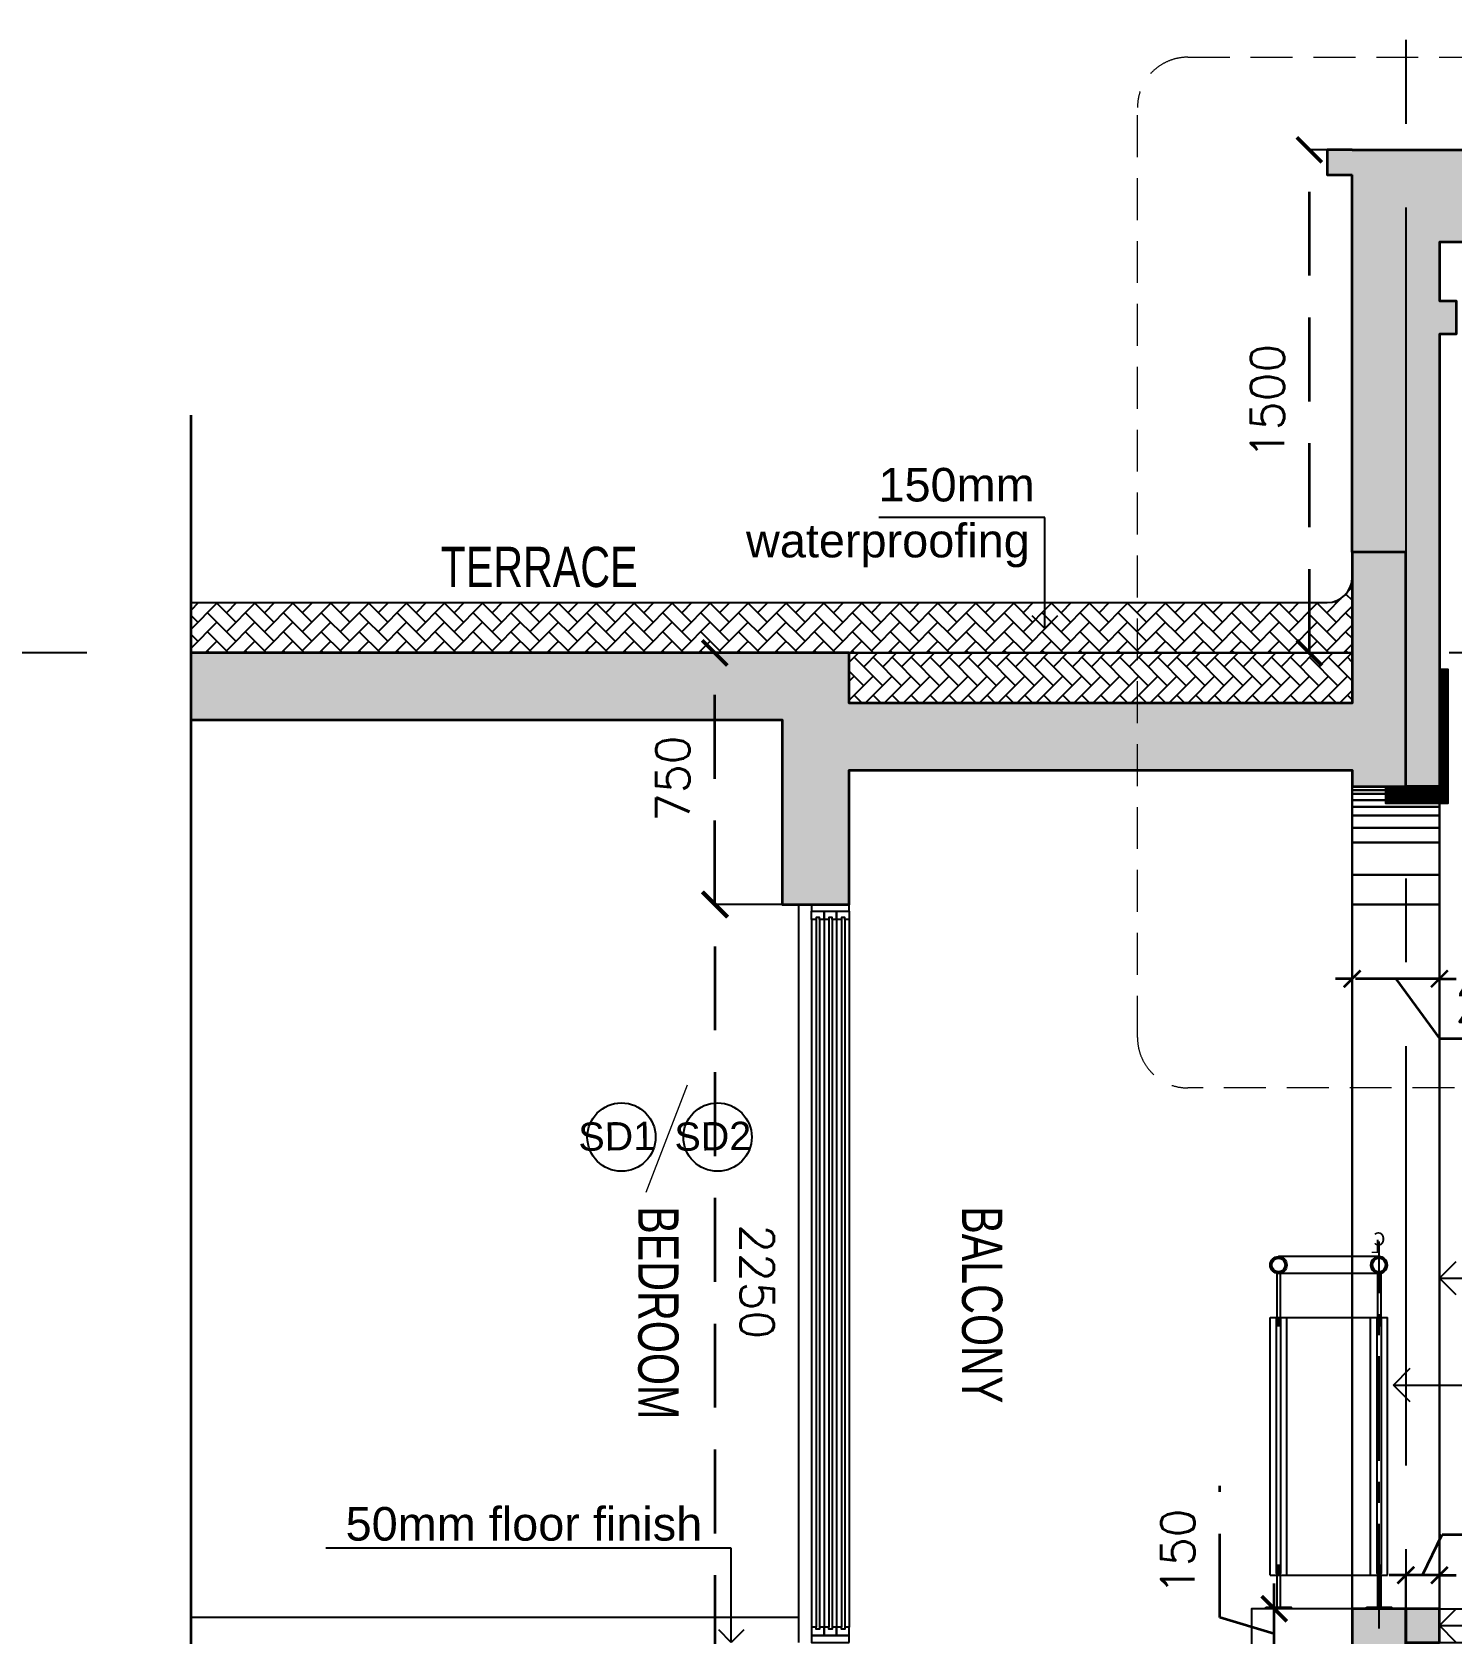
# Model space of a CAD drawing. Header units: millimetres. Extents: x 1066295 to 1300022, y -5734212 to -5454663.
# Drawn here: x 1118564 to 1122799, y -5464118 to -5459342 of the extents above; entities that cross this region are included whole.
import ezdxf
from ezdxf.enums import TextEntityAlignment as Align

# ---------------------------------------------------------------- set-up
doc = ezdxf.new("R2010")
doc.units = ezdxf.units.MM
doc.header["$LTSCALE"] = 1000
doc.header["$MEASUREMENT"] = 0
for name, pattern in [('AUDIT_D_120904163729-0', [0]), ('T9_PROFILE SECTIONS$0$AUDIT_D_120904163729-0', [0]), ('T9_PROFILE SECTIONS$0$CENTER', [2, 1.25, -0.25, 0.25, -0.25]), ('T9_PROFILE SECTIONS$0$HIDDEN', [0.375, 0.25, -0.125]), ('T9_PROFILE SECTIONS$0$HIDDEN2', [0.1875, 0.125, -0.0625]), ('T9_PROFILE SECTIONS$0$PHANTOM2', [1.25, 0.625, -0.125, 0.125, -0.125, 0.125, -0.125]), ('T9_PROFILE SECTIONS$0$T10(T7 IS SIMILAR BUT MIRROR) - DIMENSION & TEXTING$0$HIDDEN', [0.375, 0.25, -0.125]), ('T9_PROFILE SECTIONS$0$T8_PROFILE SECTIONS$0$HIDDEN', [0.375, 0.25, -0.125])]:
    doc.linetypes.add(name, pattern=pattern)
doc.layers.get('0').update_dxf_attribs({"linetype": 'AUDIT_D_120904163729-0'})
for name, color, linetype in [('T9_PROFILE SECTIONS$0$a-alu frame', 4, 'Continuous'), ('T9_PROFILE SECTIONS$0$A-BUILDING LINE TURNS HERE', 252, 'T9_PROFILE SECTIONS$0$PHANTOM2'), ('T9_PROFILE SECTIONS$0$A-DIM', 2, 'Continuous'), ('T9_PROFILE SECTIONS$0$a-ele', 8, 'Continuous'), ('T9_PROFILE SECTIONS$0$A-SUNK SLAB', 251, 'T9_PROFILE SECTIONS$0$AUDIT_D_120904163729-0'), ('T9_PROFILE SECTIONS$0$a-window', 5, 'Continuous'), ('T9_PROFILE SECTIONS$0$DETAIL TEXT', 84, 'T9_PROFILE SECTIONS$0$HIDDEN'), ('T9_PROFILE SECTIONS$0$Elev 01', 8, 'Continuous'), ('T9_PROFILE SECTIONS$0$ELEV 5', 8, 'Continuous'), ('T9_PROFILE SECTIONS$0$F.F.L', 36, 'Continuous'), ('T9_PROFILE SECTIONS$0$GLASS', 5, 'Continuous'), ('T9_PROFILE SECTIONS$0$HATCH 150', 8, 'Continuous'), ('T9_PROFILE SECTIONS$0$Leader', 2, 'T9_PROFILE SECTIONS$0$AUDIT_D_120904163729-0'), ('T9_PROFILE SECTIONS$0$LEVEL', 7, 'Continuous'), ('T9_PROFILE SECTIONS$0$T10(T7 IS SIMILAR BUT MIRROR) - DIMENSION & TEXTING$0$A-DIMENSIONS', 2, 'T9_PROFILE SECTIONS$0$T10(T7 IS SIMILAR BUT MIRROR) - DIMENSION & TEXTING$0$HIDDEN'), ('T9_PROFILE SECTIONS$0$TEXT ROOM', 7, 'Continuous'), ('T9_PROFILE SECTIONS$0$TYPICAL UNITS$0$a-door-no', 104, 'Continuous')]:
    doc.layers.add(name, color=color, linetype=linetype)
for name, color, linetype, lineweight in [('T9_PROFILE SECTIONS$0$A-DIMENSION', 2, 'Continuous', 35), ('T9_PROFILE SECTIONS$0$A-SLAB', 3, 'Continuous', 35), ('T9_PROFILE SECTIONS$0$a-Text', 4, 'Continuous', 0), ('T9_PROFILE SECTIONS$0$ele', 1, 'Continuous', 30), ('T9_PROFILE SECTIONS$0$R0-18-10-2014-T1-1st Podium Floor Plan$0$Text', 7, 'Continuous', 0), ('T9_PROFILE SECTIONS$0$T8_PROFILE SECTIONS$0$A-DIMENSION', 2, 'Continuous', 35)]:
    doc.layers.add(name, color=color, linetype=linetype, lineweight=lineweight)
doc.styles.add('T9_PROFILE SECTIONS$0$arial', font='sanss___.ttf')
doc.styles.add('T9_PROFILE SECTIONS$0$ARIAL ARROW', font='arial.ttf')
doc.styles.add('T9_PROFILE SECTIONS$0$CLUSTER A- TOILET DETAIL$0$texts', font='simplex.shx', dxfattribs={"width": 0.75})
doc.styles.add('T9_PROFILE SECTIONS$0$Romans 1', font='romans.shx', dxfattribs={"height": 100})
doc.styles.add('T9_PROFILE SECTIONS$0$RSP_TXT 500', font='swisscl.ttf', dxfattribs={"height": 250})
doc.styles.add('T9_PROFILE SECTIONS$0$T8_PROFILE SECTIONS$0$Romans 1', font='romans.shx', dxfattribs={"height": 100})
doc.styles.add('T9_PROFILE SECTIONS$0$TYPICAL UNITS$0$LODHA STANDERD', font='sanss___.ttf')
doc.dimstyles.new('T9_PROFILE SECTIONS$0$ALPINE S', dxfattribs={"dimscale": 0, "dimtxt": 100, "dimasz": 75, "dimexe": 0, "dimexo": 0, "dimgap": 75, "dimtad": 1, "dimdec": 0, "dimzin": 0, "dimdsep": 46, "dimtxsty": 'T9_PROFILE SECTIONS$0$Romans 1', "dimblk": 'T9_PROFILE SECTIONS$0$_ArchTick', "dimcen": 0.09, "dimclrd": 256, "dimclre": 256, "dimclrt": 7, "dimadec": 0, "dimazin": 0, "dimtfac": 1, "dimtdec": 0, "dimtofl": 0, "dimtmove": 1, "dimatfit": 0, "dimldrblk": 'T9_PROFILE SECTIONS$0$_Open90', "dimfxl": 1, "dimtolj": 1, "dimtzin": 0, "dimarcsym": 0})
doc.dimstyles.new('T9_PROFILE SECTIONS$0$T8_PROFILE SECTIONS$0$ALPINE S', dxfattribs={"dimscale": 0, "dimtxt": 100, "dimasz": 75, "dimexe": 0, "dimexo": 0, "dimgap": 75, "dimtad": 1, "dimdec": 0, "dimzin": 0, "dimdsep": 46, "dimtxsty": 'T9_PROFILE SECTIONS$0$T8_PROFILE SECTIONS$0$Romans 1', "dimblk": 'T9_PROFILE SECTIONS$0$T8_PROFILE SECTIONS$0$_ArchTick', "dimcen": 0.09, "dimclrd": 256, "dimclre": 256, "dimclrt": 7, "dimadec": 0, "dimazin": 0, "dimtfac": 1, "dimtdec": 0, "dimtofl": 0, "dimtmove": 1, "dimatfit": 0, "dimldrblk": 'T9_PROFILE SECTIONS$0$T8_PROFILE SECTIONS$0$_Open90', "dimfxl": 1, "dimtolj": 1, "dimtzin": 0, "dimarcsym": 0})

# ---------------------------------------------------------------- blocks, each defined once
blk = doc.blocks.new('T9_PROFILE SECTIONS$0$_ArchTick')
at = {"color": 0, "linetype": 'ByBlock', "const_width": 0.15}
blk.add_lwpolyline([(-0.5, -0.5), (0.5, 0.5)], dxfattribs=at)
blk = doc.blocks.new('*D859')
at = {"layer": 'T9_PROFILE SECTIONS$0$A-DIMENSION', "linetype": 'T9_PROFILE SECTIONS$0$HIDDEN', "transparency": 16777216}
blk.add_line((1122345.3, -5459545.1), (1122345.3, -5458795.1), dxfattribs=at)
at = {"layer": 'T9_PROFILE SECTIONS$0$A-DIMENSION', "linetype": 'ByBlock', "transparency": 16777216, "xscale": 75, "yscale": 75, "zscale": 75}
for p, rotation in [((1122345.3, -5458795.1), 90), ((1122345.3, -5459545.1), 270)]:
    blk.add_blockref('T9_PROFILE SECTIONS$0$_ArchTick', p, dxfattribs=dict(at, rotation=rotation))
at = {"layer": 'T9_PROFILE SECTIONS$0$A-DIMENSION', "color": 7, "linetype": 'ByBlock', "transparency": 16777216, "insert": (1122220.3, -5459170.1), "char_height": 100, "attachment_point": 5, "rotation": 90, "style": 'T9_PROFILE SECTIONS$0$Romans 1'}
blk.add_mtext('\\A1;750', dxfattribs=at)
blk = doc.blocks.new('T9_PROFILE SECTIONS$0$_Open90')
at = {"color": 0, "linetype": 'ByBlock', "lineweight": -2}
for p, q in [((0, 0), (-1, 0)), ((-0.5, 0.5), (0, 0)), ((0, 0), (-0.5, -0.5))]:
    blk.add_line(p, q, dxfattribs=at)
blk = doc.blocks.new('T9_PROFILE SECTIONS$0$window with railing')
at = {"layer": 'T9_PROFILE SECTIONS$0$a-ele'}
blk.add_lwpolyline([(-11244.9, -340863.7), (-11244.9, -338663.7)], dxfattribs=at)
at = {"layer": 'T9_PROFILE SECTIONS$0$a-window', "color": 250}
for p, q in [((-11394.9, -338708.7), (-11394.9, -340818.7)), ((-11381.6, -338708.7), (-11381.6, -340818.7)), ((-11371.6, -338708.7), (-11371.6, -340818.7))]:
    blk.add_line(p, q, dxfattribs=at)
at = {"layer": 'T9_PROFILE SECTIONS$0$a-window', "color": 1}
for p, q in [((-11357.4, -338708.7), (-11357.4, -340818.7)), ((-11319.9, -338708.7), (-11319.9, -340818.7)), ((-11319.9, -338708.7), (-11319.9, -340818.7)), ((-11282.4, -338708.7), (-11282.4, -340818.7))]:
    blk.add_line(p, q, dxfattribs=at)
at = {"layer": 'T9_PROFILE SECTIONS$0$a-window', "color": 5}
for p, q in [((-11344.1, -338708.7), (-11344.1, -340818.7)), ((-11334.1, -338708.7), (-11334.1, -340818.7)), ((-11306.6, -338708.7), (-11306.6, -340818.7)), ((-11296.6, -338708.7), (-11296.6, -340818.7))]:
    blk.add_line(p, q, dxfattribs=at)
at = {"layer": 'T9_PROFILE SECTIONS$0$a-window', "color": 4}
for points in [[(-11394.9, -338683.7), (-11394.9, -338663.7), (-11282.4, -338663.7), (-11282.4, -338683.7)], [(-11371.6, -338708.7), (-11357.4, -338708.7), (-11357.4, -338683.7), (-11394.9, -338683.7), (-11394.9, -338708.7), (-11381.6, -338708.7), (-11381.6, -338702.7), (-11371.6, -338702.7)], [(-11334.1, -338708.7), (-11319.9, -338708.7), (-11319.9, -338683.7), (-11357.4, -338683.7), (-11357.4, -338708.7), (-11344.1, -338708.7), (-11344.1, -338702.7), (-11334.1, -338702.7)], [(-11296.6, -338708.7), (-11282.4, -338708.7), (-11282.4, -338683.7), (-11319.9, -338683.7), (-11319.9, -338708.7), (-11306.6, -338708.7), (-11306.6, -338702.7), (-11296.6, -338702.7)], [(-11371.6, -340818.7), (-11357.4, -340818.7), (-11357.4, -340843.7), (-11394.9, -340843.7), (-11394.9, -340818.7), (-11381.6, -340818.7), (-11381.6, -340824.7), (-11371.6, -340824.7)], [(-11334.1, -340818.7), (-11319.9, -340818.7), (-11319.9, -340843.7), (-11357.4, -340843.7), (-11357.4, -340818.7), (-11344.1, -340818.7), (-11344.1, -340824.7), (-11334.1, -340824.7)], [(-11296.6, -340818.7), (-11282.4, -340818.7), (-11282.4, -340843.7), (-11319.9, -340843.7), (-11319.9, -340818.7), (-11306.6, -340818.7), (-11306.6, -340824.7), (-11296.6, -340824.7)], [(-11394.9, -340863.7), (-11394.9, -340843.7), (-11282.4, -340843.7), (-11282.4, -340863.7)]]:
    blk.add_lwpolyline(points, close=True, dxfattribs=at)
blk = doc.blocks.new('T9_PROFILE SECTIONS$0$A$C6E3644B4')
at = {"layer": 'T9_PROFILE SECTIONS$0$A-DIM', "ltscale": 0.7}
h = blk.add_hatch(color=8, dxfattribs=at)
edge = h.paths.add_edge_path()
edge.add_arc((0, 1025), 25, 0, 360)
edge = h.paths.add_edge_path(flags=17)
edge.add_arc((0, 1025), 20, 0, 360)
for points in [[(6, 868.7), (-6, 868.7), (-6, 843.7), (6, 843.7)], [(6, 130), (-6, 130), (-6, 105), (6, 105)]]:
    blk.add_hatch(color=8, dxfattribs=at).paths.add_polyline_path(points)
at = {"layer": 'T9_PROFILE SECTIONS$0$A-DIM', "color": 5, "linetype": 'T9_PROFILE SECTIONS$0$CENTER', "ltscale": 0.25}
blk.add_line((0, -59), (0, 1094.7), dxfattribs=at)
at = {"layer": 'T9_PROFILE SECTIONS$0$A-DIM', "ltscale": 0.7}
for p, q in [((-5, 1000.1), (-5, 868.4)), ((5, 1000.1), (5, 868.4)), ((25, 868.4), (-25, 868.4)), ((-25, 100.4), (-25, 868.4)), ((25, 100.4), (25, 868.4)), ((25, 100.4), (-25, 100.4)), ((-5, 100.4), (-5, 5)), ((5, 100.4), (5, 5))]:
    blk.add_line(p, q, dxfattribs=at)
blk.add_lwpolyline([(37.5, 5), (-37.5, 5), (-37.5, 0), (37.5, 0)], close=True, dxfattribs=at)
for radius in [25, 20]:
    blk.add_circle((0, 1025), radius, dxfattribs=at)
at = {"layer": 'T9_PROFILE SECTIONS$0$GLASS', "ltscale": 0.7}
for points in [[(-6, 868.4), (-6, 843.7), (6, 843.7), (6, 868.4)], [(-6, 105), (6, 105), (6, 868.4), (-6, 868.4)], [(-6, 130), (-6, 105), (6, 105), (6, 130)]]:
    blk.add_lwpolyline(points, close=True, dxfattribs=at)
at = {"layer": 'T9_PROFILE SECTIONS$0$DETAIL TEXT', "color": 0, "char_height": 40, "width": 489.252, "attachment_point": 1, "style": 'T9_PROFILE SECTIONS$0$arial'}
for s, insert in [('{\\fCalibri|b0|i0|c0|p34;C}', (-17.8, 1122.7)), ('{\\fCalibri|b0|i0|c0|p34;L}', (-2.8, 1100.5))]:
    blk.add_mtext(s, dxfattribs=dict(at, insert=insert))
blk = doc.blocks.new('*D218')
at = {"layer": 'T9_PROFILE SECTIONS$0$A-DIMENSION', "linetype": 'T9_PROFILE SECTIONS$0$HIDDEN', "lineweight": -2, "transparency": 16777216}
for p, q in [((1323371.8, -5676244.4), (1323371.8, -5676044.8)), ((1325621.8, -5676244.4), (1325621.8, -5676044.8))]:
    blk.add_line(p, q, dxfattribs=at)
at = {"layer": 'T9_PROFILE SECTIONS$0$A-DIMENSION', "linetype": 'T9_PROFILE SECTIONS$0$HIDDEN', "transparency": 16777216}
blk.add_line((1323371.8, -5676044.8), (1325621.8, -5676044.8), dxfattribs=at)
at = {"layer": 'T9_PROFILE SECTIONS$0$A-DIMENSION', "linetype": 'ByBlock', "transparency": 16777216, "xscale": 75, "yscale": 75, "zscale": 75, "rotation": 180}
blk.add_blockref('T9_PROFILE SECTIONS$0$_ArchTick', (1323371.8, -5676044.8), dxfattribs=at)
at = {"layer": 'T9_PROFILE SECTIONS$0$A-DIMENSION', "linetype": 'ByBlock', "transparency": 16777216, "xscale": 75, "yscale": 75, "zscale": 75}
blk.add_blockref('T9_PROFILE SECTIONS$0$_ArchTick', (1325621.8, -5676044.8), dxfattribs=at)
at = {"layer": 'T9_PROFILE SECTIONS$0$A-DIMENSION', "color": 7, "linetype": 'ByBlock', "transparency": 16777216, "insert": (1324496.8, -5676169.8), "char_height": 100, "attachment_point": 5, "rotation": 180, "style": 'T9_PROFILE SECTIONS$0$Romans 1'}
blk.add_mtext('\\A1;2250', dxfattribs=at)
blk = doc.blocks.new('T9_PROFILE SECTIONS$0$TYPICAL UNITS$0$B-flat-33')
at = {"layer": 'T9_PROFILE SECTIONS$0$TYPICAL UNITS$0$a-door-no'}
blk.add_ellipse((14107.6, 1401.5), major_axis=(0, -181), ratio=0.999989, dxfattribs=at)
at = {"layer": 'T9_PROFILE SECTIONS$0$TYPICAL UNITS$0$a-door-no', "style": 'T9_PROFILE SECTIONS$0$TYPICAL UNITS$0$LODHA STANDERD', "oblique": 0.00002, "width": 0.999989}
blk.add_attdef('OP1', text='', height=150, rotation=0.75922, dxfattribs=at).set_placement((14117, 1331.6), align=Align.CENTER)
blk = doc.blocks.new('T9_PROFILE SECTIONS$0$T8_PROFILE SECTIONS$0$_ArchTick')
at = {"color": 0, "linetype": 'ByBlock', "const_width": 0.15}
blk.add_lwpolyline([(-0.5, -0.5), (0.5, 0.5)], dxfattribs=at)
blk = doc.blocks.new('*D221')
at = {"layer": 'T9_PROFILE SECTIONS$0$T8_PROFILE SECTIONS$0$A-DIMENSION', "linetype": 'T9_PROFILE SECTIONS$0$T8_PROFILE SECTIONS$0$HIDDEN', "transparency": 16777216}
for p, q in [((1323621.9, -5678104.4), (1323621.9, -5678054.4)), ((1323621.9, -5678204.4), (1323621.9, -5678104.4)), ((1323621.9, -5678154.4), (1323743.4, -5678212.2)), ((1323621.9, -5678204.4), (1323621.9, -5678254.4)), ((1323743.4, -5678212.2), (1323743.4, -5678490.7))]:
    blk.add_line(p, q, dxfattribs=at)
at = {"layer": 'T9_PROFILE SECTIONS$0$T8_PROFILE SECTIONS$0$A-DIMENSION', "linetype": 'T9_PROFILE SECTIONS$0$T8_PROFILE SECTIONS$0$HIDDEN', "lineweight": -2, "transparency": 16777216}
for p, q in [((1323521.8, -5678104.4), (1323621.9, -5678104.4)), ((1323521.8, -5678204.4), (1323621.9, -5678204.4))]:
    blk.add_line(p, q, dxfattribs=at)
at = {"layer": 'T9_PROFILE SECTIONS$0$T8_PROFILE SECTIONS$0$A-DIMENSION', "linetype": 'ByBlock', "transparency": 16777216, "xscale": 50, "yscale": 50, "zscale": 50}
for p, rotation in [((1323621.9, -5678104.4), 270), ((1323621.9, -5678204.4), 90.00000000000001)]:
    blk.add_blockref('T9_PROFILE SECTIONS$0$T8_PROFILE SECTIONS$0$_ArchTick', p, dxfattribs=dict(at, rotation=rotation))
at = {"layer": 'T9_PROFILE SECTIONS$0$T8_PROFILE SECTIONS$0$A-DIMENSION', "color": 7, "linetype": 'ByBlock', "transparency": 16777216, "insert": (1323843.4, -5678351.5), "char_height": 100, "attachment_point": 5, "rotation": 270, "style": 'T9_PROFILE SECTIONS$0$CLUSTER A- TOILET DETAIL$0$texts'}
blk.add_mtext('\\A1;100', dxfattribs=at)
blk = doc.blocks.new('T9_PROFILE SECTIONS$0$T8_PROFILE SECTIONS$0$_Open90')
at = {"color": 0, "linetype": 'ByBlock', "lineweight": -2}
for p, q in [((0, 0), (-1, 0)), ((-0.5, 0.5), (0, 0)), ((0, 0), (-0.5, -0.5))]:
    blk.add_line(p, q, dxfattribs=at)
blk = doc.blocks.new('*D222')
at = {"layer": 'T9_PROFILE SECTIONS$0$T8_PROFILE SECTIONS$0$A-DIMENSION', "linetype": 'T9_PROFILE SECTIONS$0$T8_PROFILE SECTIONS$0$HIDDEN', "lineweight": -2, "transparency": 16777216}
for p, q in [((1323421.8, -5678204.4), (1323421.8, -5678357.5)), ((1323521.8, -5678204.4), (1323521.8, -5678357.5))]:
    blk.add_line(p, q, dxfattribs=at)
at = {"layer": 'T9_PROFILE SECTIONS$0$T8_PROFILE SECTIONS$0$A-DIMENSION', "linetype": 'T9_PROFILE SECTIONS$0$T8_PROFILE SECTIONS$0$HIDDEN', "transparency": 16777216}
for p, q in [((1323421.8, -5678357.5), (1323371.8, -5678357.5)), ((1323521.8, -5678357.5), (1323421.8, -5678357.5)), ((1323471.8, -5678357.5), (1323572.2, -5678546.2)), ((1323521.8, -5678357.5), (1323571.8, -5678357.5)), ((1323572.2, -5678546.2), (1323850.7, -5678546.2))]:
    blk.add_line(p, q, dxfattribs=at)
at = {"layer": 'T9_PROFILE SECTIONS$0$T8_PROFILE SECTIONS$0$A-DIMENSION', "linetype": 'ByBlock', "transparency": 16777216, "xscale": 50, "yscale": 50, "zscale": 50}
blk.add_blockref('T9_PROFILE SECTIONS$0$T8_PROFILE SECTIONS$0$_ArchTick', (1323421.8, -5678357.5), dxfattribs=at)
at = {"layer": 'T9_PROFILE SECTIONS$0$T8_PROFILE SECTIONS$0$A-DIMENSION', "linetype": 'ByBlock', "transparency": 16777216, "xscale": 50, "yscale": 50, "zscale": 50, "rotation": 180}
blk.add_blockref('T9_PROFILE SECTIONS$0$T8_PROFILE SECTIONS$0$_ArchTick', (1323521.8, -5678357.5), dxfattribs=at)
at = {"layer": 'T9_PROFILE SECTIONS$0$T8_PROFILE SECTIONS$0$A-DIMENSION', "color": 7, "linetype": 'ByBlock', "transparency": 16777216, "insert": (1323711.5, -5678646.2), "char_height": 100, "attachment_point": 5, "rotation": 180, "style": 'T9_PROFILE SECTIONS$0$CLUSTER A- TOILET DETAIL$0$texts'}
blk.add_mtext('\\A1;100', dxfattribs=at)
blk = doc.blocks.new('*D216')
at = {"layer": 'T9_PROFILE SECTIONS$0$A-DIMENSION', "linetype": 'T9_PROFILE SECTIONS$0$HIDDEN', "transparency": 16777216}
for p, q in [((1323446.8, -5677712.1), (1323495.5, -5677549.6)), ((1323495.5, -5677549.6), (1323888.4, -5677549.6)), ((1323371.8, -5677712.1), (1323296.8, -5677712.1)), ((1323371.8, -5677712.1), (1323521.8, -5677712.1)), ((1323521.8, -5677712.1), (1323596.8, -5677712.1))]:
    blk.add_line(p, q, dxfattribs=at)
at = {"layer": 'T9_PROFILE SECTIONS$0$A-DIMENSION', "linetype": 'T9_PROFILE SECTIONS$0$HIDDEN', "lineweight": -2, "transparency": 16777216}
for p, q in [((1323371.8, -5677944.4), (1323371.8, -5677712.1)), ((1323521.8, -5677944.4), (1323521.8, -5677712.1))]:
    blk.add_line(p, q, dxfattribs=at)
at = {"layer": 'T9_PROFILE SECTIONS$0$A-DIMENSION', "linetype": 'ByBlock', "transparency": 16777216, "xscale": 75, "yscale": 75, "zscale": 75}
blk.add_blockref('T9_PROFILE SECTIONS$0$_ArchTick', (1323371.8, -5677712.1), dxfattribs=at)
at = {"layer": 'T9_PROFILE SECTIONS$0$A-DIMENSION', "linetype": 'ByBlock', "transparency": 16777216, "xscale": 75, "yscale": 75, "zscale": 75, "rotation": 180}
blk.add_blockref('T9_PROFILE SECTIONS$0$_ArchTick', (1323521.8, -5677712.1), dxfattribs=at)
at = {"layer": 'T9_PROFILE SECTIONS$0$A-DIMENSION', "color": 7, "linetype": 'ByBlock', "transparency": 16777216, "insert": (1323692, -5677424.6), "char_height": 100, "attachment_point": 5, "style": 'T9_PROFILE SECTIONS$0$Romans 1'}
blk.add_mtext('\\A1;150', dxfattribs=at)
blk = doc.blocks.new('*D225')
at = {"layer": 'T9_PROFILE SECTIONS$0$T8_PROFILE SECTIONS$0$A-DIMENSION', "linetype": 'T9_PROFILE SECTIONS$0$T8_PROFILE SECTIONS$0$HIDDEN', "transparency": 16777216}
for p, q in [((1325400.2, -5677944.4), (1325400.2, -5677894.4)), ((1325400.2, -5678204.4), (1325400.2, -5677944.4)), ((1325400.2, -5678074.4), (1325222.1, -5678205)), ((1325222.1, -5678205), (1325222.1, -5678497.8)), ((1325400.2, -5678204.4), (1325400.2, -5678254.4))]:
    blk.add_line(p, q, dxfattribs=at)
at = {"layer": 'T9_PROFILE SECTIONS$0$T8_PROFILE SECTIONS$0$A-DIMENSION', "linetype": 'T9_PROFILE SECTIONS$0$T8_PROFILE SECTIONS$0$HIDDEN', "lineweight": -2, "transparency": 16777216}
for p, q in [((1325505.2, -5677944.4), (1325400.2, -5677944.4)), ((1325505.2, -5678204.4), (1325400.2, -5678204.4))]:
    blk.add_line(p, q, dxfattribs=at)
at = {"layer": 'T9_PROFILE SECTIONS$0$T8_PROFILE SECTIONS$0$A-DIMENSION', "linetype": 'ByBlock', "transparency": 16777216, "xscale": 50, "yscale": 50, "zscale": 50}
for p, rotation in [((1325400.2, -5677944.4), 270), ((1325400.2, -5678204.4), 90.00000000000001)]:
    blk.add_blockref('T9_PROFILE SECTIONS$0$T8_PROFILE SECTIONS$0$_ArchTick', p, dxfattribs=dict(at, rotation=rotation))
at = {"layer": 'T9_PROFILE SECTIONS$0$T8_PROFILE SECTIONS$0$A-DIMENSION', "color": 7, "linetype": 'ByBlock', "transparency": 16777216, "insert": (1325322.1, -5678351.4), "char_height": 100, "attachment_point": 5, "rotation": 270, "style": 'T9_PROFILE SECTIONS$0$CLUSTER A- TOILET DETAIL$0$texts'}
blk.add_mtext('\\A1;260', dxfattribs=at)
blk = doc.blocks.new('*D863')
at = {"layer": 'T9_PROFILE SECTIONS$0$A-DIMENSION', "linetype": 'T9_PROFILE SECTIONS$0$HIDDEN', "lineweight": -2, "transparency": 16777216}
for p, q in [((1124246.2, -5457295.1), (1124118.5, -5457295.1)), ((1124045.3, -5458795.1), (1124118.5, -5458795.1))]:
    blk.add_line(p, q, dxfattribs=at)
at = {"layer": 'T9_PROFILE SECTIONS$0$A-DIMENSION', "linetype": 'T9_PROFILE SECTIONS$0$HIDDEN', "transparency": 16777216}
blk.add_line((1124118.5, -5458795.1), (1124118.5, -5457295.1), dxfattribs=at)
at = {"layer": 'T9_PROFILE SECTIONS$0$A-DIMENSION', "linetype": 'ByBlock', "transparency": 16777216, "xscale": 75, "yscale": 75, "zscale": 75}
for p, rotation in [((1124118.5, -5457295.1), 90), ((1124118.5, -5458795.1), 270)]:
    blk.add_blockref('T9_PROFILE SECTIONS$0$_ArchTick', p, dxfattribs=dict(at, rotation=rotation))
at = {"layer": 'T9_PROFILE SECTIONS$0$A-DIMENSION', "color": 7, "linetype": 'ByBlock', "transparency": 16777216, "insert": (1123993.5, -5458045.1), "char_height": 100, "attachment_point": 5, "rotation": 90, "style": 'T9_PROFILE SECTIONS$0$Romans 1'}
blk.add_mtext('\\A1;1500', dxfattribs=at)
blk = doc.blocks.new('T9_PROFILE SECTIONS$0$87i')
at = {"layer": 'T9_PROFILE SECTIONS$0$Elev 01', "ltscale": 0.7}
for points in [[(1323651.8, -5677730.3), (1323626.8, -5677730.3), (1323626.8, -5677718.3), (1323651.8, -5677718.3)], [(1324390.5, -5677730.3), (1324365.5, -5677730.3), (1324365.5, -5677718.3), (1324390.5, -5677718.3)]]:
    blk.add_hatch(color=8, dxfattribs=at).paths.add_polyline_path(points)
h = blk.add_hatch(color=8, dxfattribs=at)
edge = h.paths.add_edge_path(flags=16)
edge.add_arc((1324546.8, -5677724.4), 20, -540, -180, ccw=False)
edge = h.paths.add_edge_path()
edge.add_arc((1324546.8, -5677724.4), 25, -540, -180, ccw=False)
at = {"layer": 'T9_PROFILE SECTIONS$0$HATCH 150'}
h = blk.add_hatch(color=8, dxfattribs=at)
h.dxf.hatch_style = 1
h.paths.add_polyline_path([(1323521.8, -5677944.4), (1323371.8, -5677944.4), (1323221.8, -5677944.4), (1323221.8, -5676444.4), (1323371.8, -5676444.4), (1323371.8, -5674481), (1323171.8, -5674481), (1323171.8, -5676244.4), (1322621.8, -5676244.4), (1322621.8, -5676444.4), (1323021.8, -5676444.4), (1323021.8, -5677944.4), (1322621.8, -5677944.4), (1322621.8, -5678104.4), (1323521.8, -5678104.4)])
h = blk.add_hatch(dxfattribs=at)
h.set_pattern_fill('AR-SAND', color=8, scale=10, angle=-90)
h.set_pattern_definition([(37.5, (-7656.884, 3890.655), (-0.62993358, 19.26823769), [0, -15.2, 0, -17, 0, -16.25]), (7.5, (-7656.884, 3890.655), (17.69776705, 28.22146065), [0, -8.2, 0, -13.7, 0, -5.25]), (327.5, (-7669.184, 3890.655), (31.141418618, 0.056590535), [0, -5, 0, -18, 0, -23.5]), (317.5, (-7669.184, 3890.655), (30.06126605, 8.77675565), [0, -2.5, 0, -11.8, 0, -13.5])])
h.paths.add_polyline_path([(1322721.8, -5678104.4), (1322721.8, -5678204.4), (1322621.8, -5678204.4), (1322621.8, -5678104.4)])
h.paths.add_polyline_path([(1323421.8, -5678104.4), (1323421.8, -5678204.4), (1323521.8, -5678204.4), (1323521.8, -5678104.4)])
at = {"layer": 'T9_PROFILE SECTIONS$0$A-SLAB', "linetype": 'ByBlock'}
for points in [[(1323521.8, -5677944.4), (1323371.8, -5677944.4), (1323221.8, -5677944.4), (1323221.8, -5676444.4), (1323371.8, -5676444.4), (1323371.8, -5674481), (1323171.8, -5674481), (1323171.8, -5676244.4), (1322621.8, -5676244.4), (1322621.8, -5676444.4), (1323021.8, -5676444.4), (1323021.8, -5677944.4), (1322621.8, -5677944.4), (1322621.8, -5678104.4), (1323521.8, -5678104.4)], [(1323421.8, -5678104.4), (1323421.8, -5678204.4), (1323521.8, -5678204.4), (1323521.8, -5678104.4)]]:
    blk.add_lwpolyline(points, close=True, dxfattribs=at)
at = {"layer": 'T9_PROFILE SECTIONS$0$Elev 01', "ltscale": 0.7}
for p, q in [((1323622.2, -5677719.4), (1323526.8, -5677719.4)), ((1323622.2, -5677699.4), (1324390.2, -5677699.4)), ((1323622.2, -5677699.4), (1323622.2, -5677749.4)), ((1324390.2, -5677699.4), (1324390.2, -5677749.4)), ((1324521.9, -5677719.4), (1324390.2, -5677719.4)), ((1323622.2, -5677729.4), (1323526.8, -5677729.4)), ((1323622.2, -5677749.4), (1324390.2, -5677749.4)), ((1323622.2, -5677749.4), (1323622.2, -5677999.4)), ((1324521.9, -5677729.4), (1324390.2, -5677729.4)), ((1324390.2, -5677749.4), (1324390.2, -5677999.4)), ((1324521.8, -5678024.4), (1324521.8, -5677724.4)), ((1324571.8, -5678024.4), (1324571.8, -5677724.4))]:
    blk.add_line(p, q, dxfattribs=at)
at = {"layer": 'T9_PROFILE SECTIONS$0$Elev 01', "linetype": 'ByBlock'}
blk.add_lwpolyline([(1323521.8, -5677944.4), (1323521.8, -5677644.4), (1323411.8, -5677644.4)], dxfattribs=at)
at = {"layer": 'T9_PROFILE SECTIONS$0$Elev 01', "ltscale": 0.7}
for points in [[(1323526.8, -5677686.9), (1323526.8, -5677761.9), (1323521.8, -5677761.9), (1323521.8, -5677686.9)], [(1323626.8, -5677730.3), (1323626.8, -5677718.3), (1324390.2, -5677718.3), (1324390.2, -5677730.3)], [(1323651.8, -5677730.3), (1323626.8, -5677730.3), (1323626.8, -5677718.3), (1323651.8, -5677718.3)], [(1324390.2, -5677730.3), (1324365.5, -5677730.3), (1324365.5, -5677718.3), (1324390.2, -5677718.3)]]:
    blk.add_lwpolyline(points, close=True, dxfattribs=at)
for radius in [25, 20]:
    blk.add_circle((1324546.8, -5677724.4), radius, dxfattribs=at)
at = {"layer": 'T9_PROFILE SECTIONS$0$ELEV 5', "ltscale": 0.7}
blk.add_line((1323521.8, -5678204.4), (1325621.8, -5678204.4), dxfattribs=at)
at = {"layer": 'T9_PROFILE SECTIONS$0$F.F.L', "color": 8, "linetype": 'Continuous', "ltscale": 0.1}
blk.add_lwpolyline([(1323496.8, -5674481), (1323496.8, -5676294.4)], dxfattribs=at)
at = {"layer": 'T9_PROFILE SECTIONS$0$R0-18-10-2014-T1-1st Podium Floor Plan$0$Text'}
blk.add_line((1324764, -5675838.8), (1325083.8, -5675962), dxfattribs=at)
at = {"layer": 'T9_PROFILE SECTIONS$0$T10(T7 IS SIMILAR BUT MIRROR) - DIMENSION & TEXTING$0$A-DIMENSIONS', "linetype": 'ByBlock'}
blk.add_lwpolyline([(1323411.8, -5677944.4), (1323521.8, -5677944.4), (1323521.8, -5678104.4)], dxfattribs=at)
at = {"layer": 'T9_PROFILE SECTIONS$0$a-alu frame', "linetype": 'Continuous', "xscale": -1, "rotation": 270}
blk.add_blockref('T9_PROFILE SECTIONS$0$window with railing', (1664285.5, -5665049.5, 0), dxfattribs=at)
at = {"layer": 'T9_PROFILE SECTIONS$0$A-SLAB', "linetype": 'ByBlock', "xscale": -1, "rotation": 270}
blk.add_blockref('T9_PROFILE SECTIONS$0$A$C6E3644B4', (1323521.8, -5678024.4), dxfattribs=at)
at = {"layer": 'T9_PROFILE SECTIONS$0$TEXT ROOM', "ltscale": 0.1}
ref = blk.add_blockref('T9_PROFILE SECTIONS$0$TYPICAL UNITS$0$B-flat-33', (1324139.8, -5667829.8), dxfattribs=dict(at, xscale=0.5625, yscale=0.5625, zscale=0.5625, rotation=270))
ref.add_attrib('OP1', 'SD1', dxfattribs={"layer": 'T9_PROFILE SECTIONS$0$TYPICAL UNITS$0$a-door-no', "height": 84.37, "rotation": 270.7592, "style": 'T9_PROFILE SECTIONS$0$TYPICAL UNITS$0$LODHA STANDERD', "oblique": 0, "width": 0.999989}).set_placement((1324888.5, -5675751.8), align=Align.CENTER)
ref = blk.add_blockref('T9_PROFILE SECTIONS$0$TYPICAL UNITS$0$B-flat-33', (1324139.8, -5668116.4), dxfattribs=dict(at, xscale=0.5625, yscale=0.5625, zscale=0.5625, rotation=270))
ref.add_attrib('OP1', 'SD2', dxfattribs={"layer": 'T9_PROFILE SECTIONS$0$TYPICAL UNITS$0$a-door-no', "height": 84.37, "rotation": 270.7592, "style": 'T9_PROFILE SECTIONS$0$TYPICAL UNITS$0$LODHA STANDERD', "oblique": 0, "width": 0.999989}).set_placement((1324888.5, -5676038.4), align=Align.CENTER)
at = {"layer": 'T9_PROFILE SECTIONS$0$a-Text', "linetype": 'ByBlock', "style": 'T9_PROFILE SECTIONS$0$RSP_TXT 500'}
for s, p in [('BEDROOM', (1324722.1, -5675815.5)), ('BALCONY', (1324722.1, -5676781))]:
    blk.add_text(s, height=120, rotation=180, dxfattribs=at).set_placement(p)
at = {"layer": 'T9_PROFILE SECTIONS$0$R0-18-10-2014-T1-1st Podium Floor Plan$0$Text', "insert": (1323723.7, -5674942.7), "char_height": 100, "width": 1133.401, "attachment_point": 7, "rotation": 270, "style": 'T9_PROFILE SECTIONS$0$ARIAL ARROW'}
blk.add_mtext('50mm floor finish   ', dxfattribs=at)
at = {"layer": 'T9_PROFILE SECTIONS$0$A-DIMENSION', "linetype": 'ByBlock'}
for base, p1, p2, picture, middle in [((1325621.8, -5676044.8), (1323371.8, -5676244.4), (1325621.8, -5676244.4, 0), '*D218', (1324496.8, -5676169.8)), ((1323521.8, -5677712.1), (1323371.8, -5677944.4), (1323521.8, -5677944.4), '*D216', (1323570.5, -5677424.6))]:
    dim = blk.add_linear_dim(base=base, p1=p1, p2=p2, dimstyle='T9_PROFILE SECTIONS$0$ALPINE S', override={"dimscale": 1, "dimfxl": 5, "dimlwd": 65535, "dimarcsym": 1}, dxfattribs=at)
    dim.commit()
    dim.dimension.update_dxf_attribs({"geometry": picture, "text_midpoint": middle})
at = {"layer": 'T9_PROFILE SECTIONS$0$T8_PROFILE SECTIONS$0$A-DIMENSION', "linetype": 'ByBlock'}
for base, p1, p2, picture, middle in [((1325400.2, -5677944.4), (1325505.2, -5678204.4, 0), (1325505.2, -5677944.4, 0), '*D225', (1325222.1, -5678255)), ((1323621.9, -5678104.4), (1323521.8, -5678204.4, 0), (1323521.8, -5678104.4, 0), '*D221', (1323743.4, -5678262.2))]:
    dim = blk.add_linear_dim(base=base, p1=p1, p2=p2, angle=270, dimstyle='T9_PROFILE SECTIONS$0$T8_PROFILE SECTIONS$0$ALPINE S', override={"dimscale": 1, "dimasz": 50, "dimgap": 50, "dimtxsty": 'T9_PROFILE SECTIONS$0$CLUSTER A- TOILET DETAIL$0$texts', "dimfxl": 5, "dimlwd": 65535, "dimarcsym": 1}, dxfattribs=at)
    dim.commit()
    dim.dimension.update_dxf_attribs({"geometry": picture, "text_midpoint": middle, "dimtype": 128})
dim = blk.add_linear_dim(base=(1323421.8, -5678357.5), p1=(1323521.8, -5678204.4), p2=(1323421.8, -5678204.4, 0), dimstyle='T9_PROFILE SECTIONS$0$T8_PROFILE SECTIONS$0$ALPINE S', override={"dimscale": 1, "dimasz": 50, "dimgap": 50, "dimtxsty": 'T9_PROFILE SECTIONS$0$CLUSTER A- TOILET DETAIL$0$texts', "dimfxl": 5, "dimlwd": 65535, "dimarcsym": 1}, dxfattribs=at)
dim.commit()
dim.dimension.update_dxf_attribs({"geometry": '*D222', "text_midpoint": (1323622.2, -5678546.2), "dimtype": 128})
at = {"layer": 'T9_PROFILE SECTIONS$0$Leader'}
for points, override in [([(1323421.8, -5676092.7), (1323702.7, -5676092.7), (1323702.7, -5674884.1)], {"dimscale": 1, "dimtad": 0}), ([(1324188.8, -5678067.4, 0), (1324188.8, -5679467.3, 0)], {"dimscale": 1, "dimasz": 100, "dimtad": 0, "dimclrd": 256}), ([(1323471.8, -5678204.4), (1323471.8, -5678421), (1323471.8, -5678624.7)], {"dimscale": 1, "dimasz": 100, "dimtad": 0}), ([(1324507.7, -5678204.4), (1324507.7, -5678640.4), (1324507.7, -5678597.3)], {"dimscale": 1, "dimasz": 100, "dimtad": 0})]:
    blk.add_leader(points, dimstyle='T9_PROFILE SECTIONS$0$ALPINE S', override=override, dxfattribs=at)
blk = doc.blocks.new('T9_PROFILE SECTIONS')
at = {"layer": 'T9_PROFILE SECTIONS$0$A-SUNK SLAB', "linetype": 'ByBlock'}
h = blk.add_hatch(dxfattribs=at)
h.set_pattern_fill('AR-HBONE', color=256, scale=10, angle=450)
h.set_pattern_definition([(225, (-4592270.676, -7083091.897), (-4e-14, -56.5685425), [120, -40]), (315, (-4592298.96, -7083120.18), (-4e-14, -56.5685425), [120, -40])])
edge = h.paths.add_edge_path()
edge.add_line((1124246.2085, -5458795.054), (1122746.2085, -5458795.054))
edge.add_line((1122746.2085, -5458795.054), (1120782.8348, -5458795.054))
edge.add_line((1120782.8348, -5458795.054), (1120782.8348, -5458645.054))
edge.add_line((1120782.8348, -5458645.054), (1124171.2634, -5458645.054))
edge.add_arc((1124171.2085, -5458570.054), 75, 270.0419737, 360)
edge.add_line((1124246.2085, -5458570.054), (1124246.2085, -5458795.054))
h = blk.add_hatch(dxfattribs=at)
h.set_pattern_fill('AR-HBONE', color=256, scale=10)
h.set_pattern_definition([(135, (-4557588.808, -6782166.85), (-56.5685425, 1e-14), [120, -40]), (225, (-4557617.092, -6782138.564), (-56.5685425, 1e-14), [120, -40])])
h.paths.add_polyline_path([(1124246.2085, -5458945.054), (1122746.2085, -5458945.054), (1122746.2085, -5458795.054), (1124246.2085, -5458795.054)])
at = {"layer": 'T9_PROFILE SECTIONS$0$HATCH 150'}
h = blk.add_hatch(dxfattribs=at)
h.set_pattern_fill('AR-SAND', color=8, scale=10, angle=90)
h.set_pattern_definition([(127.5, (-27646.676, 129999.991), (-19.26823769, -0.62993358), [0, -15.2, 0, -17, 0, -16.25]), (97.5, (-27646.676, 129999.99), (-28.22146065, 17.69776705), [0, -8.2, 0, -13.7, 0, -5.25]), (57.5, (-27646.676, 129987.691), (-0.056590535, 31.141418618), [0, -5, 0, -18, 0, -23.5]), (47.5, (-27646.676, 129987.69), (-8.77675565, 30.06126605), [0, -2.5, 0, -11.8, 0, -13.5])])
h.paths.add_polyline_path([(1124246.2085, -5458495.0629), (1124246.2082, -5457370.0628), (1124171.2081, -5457370.0628), (1124171.2081, -5457295.0628), (1124246.2081, -5457295.0628), (1124706.2086, -5457295.0628), (1124706.2086, -5457395.0633), (1124631.2382, -5457395.0633), (1124631.2382, -5457570.0637), (1124506.2382, -5457570.0637), (1124506.2382, -5457745.0633), (1124556.2382, -5457745.0633), (1124556.3118, -5457845.0637), (1124506.1628, -5457845.1006), (1124506.1994, -5459193.8156), (1124406.2085, -5459193.8357), (1124406.2086, -5458495.0629)])
at = {"layer": 'T9_PROFILE SECTIONS$0$T10(T7 IS SIMILAR BUT MIRROR) - DIMENSION & TEXTING$0$A-DIMENSIONS', "linetype": 'ByBlock'}
h = blk.add_hatch(dxfattribs=at)
h.set_pattern_fill('ANSI31', color=256, scale=25)
h.set_pattern_definition([(45, (4672.4218, 210151.2265), (-2.2097086912, 2.2097086912), [])])
edge = h.paths.add_edge_path()
edge.add_line((1124347.1032, -5459193.8275), (1124506.1994, -5459193.8067))
edge.add_line((1124506.1994, -5459193.8067), (1124506.1535, -5458843.8408))
edge.add_line((1124506.1535, -5458843.8408), (1124531.1929, -5458843.8346))
edge.add_line((1124531.1929, -5458843.8346), (1124531.1929, -5459243.8275))
edge.add_line((1124531.1929, -5459243.8275), (1124346.1657, -5459243.8275))
edge.add_line((1124346.1657, -5459243.8275), (1124346.1657, -5459194.1815))
at = {"layer": 'T9_PROFILE SECTIONS$0$A-BUILDING LINE TURNS HERE', "ltscale": 2}
blk.add_line((1124406.2086, -5454967.5259), (1124406.2086, -5549767.0766), dxfattribs=at)
at = {"layer": 'T9_PROFILE SECTIONS$0$A-SLAB', "linetype": 'ByBlock'}
for points in [[(1124246.2081, -5457295.0628), (1124171.2081, -5457295.0628), (1124171.2081, -5457370.0628), (1124246.2082, -5457370.0628)], [(1124246.2081, -5457295.0628), (1124246.2081, -5457295.0539), (1124706.2086, -5457295.0539), (1124706.2086, -5457395.0544), (1124631.2382, -5457395.0544), (1124631.2382, -5457570.0548), (1124506.2382, -5457570.0548), (1124506.2382, -5457745.0544), (1124556.2382, -5457745.0544), (1124556.3118, -5457845.0548), (1124506.1628, -5457845.0917), (1124506.1994, -5459193.8067), (1124406.2085, -5459193.8268), (1124406.2086, -5458495.054), (1124246.2085, -5458495.054), (1124246.2082, -5457370.0628)]]:
    blk.add_lwpolyline(points, dxfattribs=at)
at = {"layer": 'T9_PROFILE SECTIONS$0$A-SLAB', "linetype": 'ByBlock', "elevation": -0.01}
blk.add_lwpolyline([(1120782.8348, -5458086.3325), (1120782.8348, -5503916.8351), (1120987.2117, -5503916.8351), (1120987.2117, -5503995.2947), (1120426.9596, -5503995.2947), (1120426.9596, -5504110.3316), (1120782.8348, -5504110.3316), (1120782.8348, -5547128.2979)], dxfattribs=at)
at = {"layer": 'T9_PROFILE SECTIONS$0$A-SUNK SLAB', "linetype": 'ByBlock'}
blk.add_lwpolyline([(1124246.2085, -5458795.054), (1122746.2085, -5458795.054), (1122746.2085, -5458795.054), (1120782.8348, -5458795.054), (1120782.8348, -5458645.054), (1124171.2634, -5458645.054, 0.413999011), (1124246.2085, -5458570.054)], format="xyb", close=True, dxfattribs=at)
blk.add_lwpolyline([(1124246.2085, -5458945.054), (1122746.2085, -5458945.054), (1122746.2085, -5458795.054), (1124246.2085, -5458795.054)], close=True, dxfattribs=at)
at = {"layer": 'T9_PROFILE SECTIONS$0$ele', "color": 8}
for p, q in [((1124246.2271, -5459204.7244), (1124506.1995, -5459204.7244)), ((1124246.2271, -5459215.6219), (1124506.1995, -5459215.6219)), ((1124246.2271, -5459233.6947), (1124506.1997, -5459233.6947)), ((1124246.2271, -5459254.0291), (1124506.1998, -5459254.0291)), ((1124246.2271, -5459280.1745), (1124506.2, -5459280.1745)), ((1124246.2271, -5459316.485), (1124506.2003, -5459316.485)), ((1124246.2271, -5459360.1074), (1124506.2006, -5459360.1074)), ((1124246.2271, -5459456.9784), (1124506.2013, -5459456.9784)), ((1124246.2271, -5459545.0442), (1124506.202, -5459545.0442))]:
    blk.add_line(p, q, dxfattribs=at)
blk.add_lwpolyline([(1124506.1994, -5459193.8268), (1124246.2271, -5459193.8268), (1124246.2455, -5461645.0197), (1124506.2177, -5461645.0197)], close=True, dxfattribs=at)
at = {"layer": 'T9_PROFILE SECTIONS$0$LEVEL', "color": 8, "linetype": 'T9_PROFILE SECTIONS$0$HIDDEN2', "ltscale": 5}
blk.add_line((1261097.5948, -5458795.054, -0.01), (1103452.4742, -5458795.054, -0.01), dxfattribs=at)
at = {"layer": 'T9_PROFILE SECTIONS$0$T10(T7 IS SIMILAR BUT MIRROR) - DIMENSION & TEXTING$0$A-DIMENSIONS', "linetype": 'ByBlock'}
blk.add_lwpolyline([(1124347.1032, -5459193.8275), (1124506.1994, -5459193.8067), (1124506.1535, -5458843.8408), (1124531.1929, -5458843.8346), (1124531.1929, -5459243.8275), (1124346.1657, -5459243.8275), (1124346.1657, -5459194.1815)], dxfattribs=at)
at = {"layer": 'T9_PROFILE SECTIONS$0$a-Text', "insert": (1121527.773, -5458600.3892), "char_height": 120, "attachment_point": 7, "style": 'T9_PROFILE SECTIONS$0$RSP_TXT 500'}
blk.add_mtext_dynamic_manual_height_columns('TERRACE', width=1106.247749, gutter_width=500, heights=[0], dxfattribs=at)
at = {"layer": 'T9_PROFILE SECTIONS$0$R0-18-10-2014-T1-1st Podium Floor Plan$0$Text', "insert": (1122141.7764, -5458540.3964), "char_height": 100, "width": 1133.401091, "attachment_point": 7, "style": 'T9_PROFILE SECTIONS$0$ARIAL ARROW'}
blk.add_mtext('\\pi691.79127;150mm \\P\\pi296.70259;waterproofing', dxfattribs=at)
at = {"layer": 'T9_PROFILE SECTIONS$0$A-DIMENSION', "linetype": 'ByBlock'}
for base, p1, p2, picture, middle in [((1124118.539, -5457295.0539), (1124045.3165, -5458795.0541), (1124246.2081, -5457295.0539), '*D863', (1123993.539, -5458045.054)), ((1122345.3165, -5458795.054), (1122345.3165, -5459545.054), (1122345.3165, -5458795.054, -0.0202), '*D859', (1122220.3165, -5459170.054))]:
    dim = blk.add_linear_dim(base=base, p1=p1, p2=p2, angle=90, dimstyle='T9_PROFILE SECTIONS$0$ALPINE S', override={"dimscale": 1, "dimfxl": 5, "dimlwd": 65535, "dimarcsym": 1}, dxfattribs=at)
    dim.commit()
    dim.dimension.update_dxf_attribs({"geometry": picture, "text_midpoint": middle})
at = {"layer": 'T9_PROFILE SECTIONS$0$Leader'}
blk.add_leader([(1123329.8903, -5458721.9195, -0.01), (1123329.8903, -5458391, -0.01), (1122834.7436, -5458391, -0.01)], dimstyle='T9_PROFILE SECTIONS$0$ALPINE S', override={"dimscale": 1, "dimtad": 0}, dxfattribs=at)
at = {"linetype": 'ByBlock', "rotation": 90}
blk.add_blockref('T9_PROFILE SECTIONS$0$87i', (-4553698.1532, -6785166.8482), dxfattribs=at)
at = {"layer": 'T9_PROFILE SECTIONS$0$HATCH 150'}
h = blk.add_hatch(color=8, dxfattribs=at)
h.dxf.hatch_style = 1
h.paths.add_polyline_path([(1124246.2085, -5458495.054), (1124246.2085, -5458795.054), (1124246.2085, -5458945.054), (1122746.2085, -5458945.054), (1122746.2085, -5458795.054), (1120782.8347, -5458795.054), (1120782.8347, -5458995.054), (1122546.2085, -5458995.054), (1122546.2085, -5459545.054), (1122746.2085, -5459545.054), (1122746.2085, -5459145.054), (1124246.2085, -5459145.054), (1124246.2085, -5459193.8268), (1124406.2085, -5459193.8268), (1124406.2085, -5458495.054)])
at = {"layer": 'T9_PROFILE SECTIONS$0$A-SLAB', "linetype": 'ByBlock'}
blk.add_lwpolyline([(1124246.2085, -5458495.054), (1124246.2085, -5458795.054), (1124246.2085, -5458945.054), (1122746.2085, -5458945.054), (1122746.2085, -5458795.054), (1120782.8347, -5458795.054), (1120782.8347, -5458995.054), (1122546.2085, -5458995.054), (1122546.2085, -5459545.054), (1122746.2085, -5459545.054), (1122746.2085, -5459145.054), (1124246.2085, -5459145.054), (1124246.2085, -5459193.8268), (1124406.2085, -5459193.8268), (1124406.2085, -5458495.054)], close=True, dxfattribs=at)
at = {"layer": 'T9_PROFILE SECTIONS$0$R0-18-10-2014-T1-1st Podium Floor Plan$0$Text', "linetype": 'T9_PROFILE SECTIONS$0$HIDDEN', "ltscale": 0.5}
blk.add_lwpolyline([(1125076.3413, -5458976.0867), (1125076.3413, -5459942.017, -0.414213562), (1124926.3413, -5460092.017), (1123755.9373, -5460092.017, -0.414213562), (1123605.9373, -5459942.017), (1123605.9373, -5457169.086, -0.414213562), (1123755.9373, -5457019.086), (1124926.3413, -5457019.086, -0.414213562), (1125076.3413, -5457169.086), (1125076.3413, -5458148.8983)], format="xyb", dxfattribs=at)

msp = doc.modelspace()

# ---------------------------------------------------------------- block references
at = {"linetype": 'ByBlock'}
msp.add_blockref('T9_PROFILE SECTIONS', (-1745.2, -2398.4, 0.4), dxfattribs=at)

doc.saveas('drawing.dxf')
